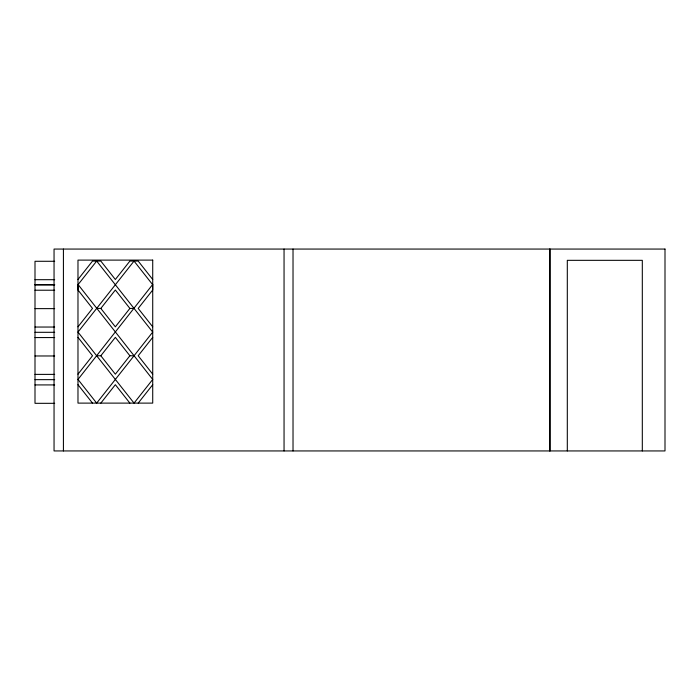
<?xml version="1.0" encoding="UTF-8"?>
<svg xmlns="http://www.w3.org/2000/svg" width="700" height="700" viewBox="0 0 700 700"><rect width="100%" height="100%" fill="white"/><g stroke="black" fill="none" stroke-linecap="round" stroke-linejoin="round"><path stroke-width="1.05" d="M77.98 284.743L96.67 261.074L152.722 332.089L96.67 403.113L77.98 379.444L152.722 284.419L152.722 290.01L138.197 308.42L152.722 326.83M77.98 279.484L92.514 261.074L100.826 261.074L115.351 279.484L129.885 261.074L138.197 261.074L152.722 279.484M77.98 326.83L92.514 308.42L77.98 290.01L77.989 284.419L152.722 379.444L134.041 403.113L77.98 332.089L134.041 261.074L152.722 284.743M96.67 308.42L100.826 308.42L115.351 290.01L129.885 308.42L134.041 308.42M77.98 374.176L92.514 355.766L77.98 337.356M129.885 308.42L115.351 326.83L100.826 308.42M96.67 355.766L100.826 355.766L115.351 337.356L129.885 355.766L134.041 355.766M129.885 355.766L115.351 374.176L100.826 355.766M100.826 403.113L115.351 384.703L129.885 403.113M152.722 337.356L138.197 355.766L152.722 374.176M138.197 403.113L152.722 384.703M54.67 261.284L35 261.284L35 403.322L54.67 403.322M35 279.694L54.67 279.694M35 284.637L54.67 284.637M35 284.953L54.67 284.953M35 290.22L54.67 290.22M35 308.63L54.67 308.63M35 327.04L54.67 327.04M35 332.308L54.67 332.308M35 337.566L54.67 337.566M35 355.976L54.67 355.976M35 374.386L54.67 374.386M35 379.654L54.67 379.654M35 384.921L54.67 384.921M77.98 384.703L92.514 403.113M642.311 450.94L642.311 260.33L567.306 260.33L567.306 450.94M549.946 249.06L549.946 450.94M549.859 249.06L549.859 450.94M293.02 249.06L293.02 450.94M284.051 249.06L284.051 450.94M63.42 249.06L63.42 450.94M665 249.06L54.049 249.06L54.049 450.94L665 450.94L665 249.06M152.722 260.111L77.98 260.111L77.98 403.113L152.722 403.113L152.722 260.111"/></g></svg>
